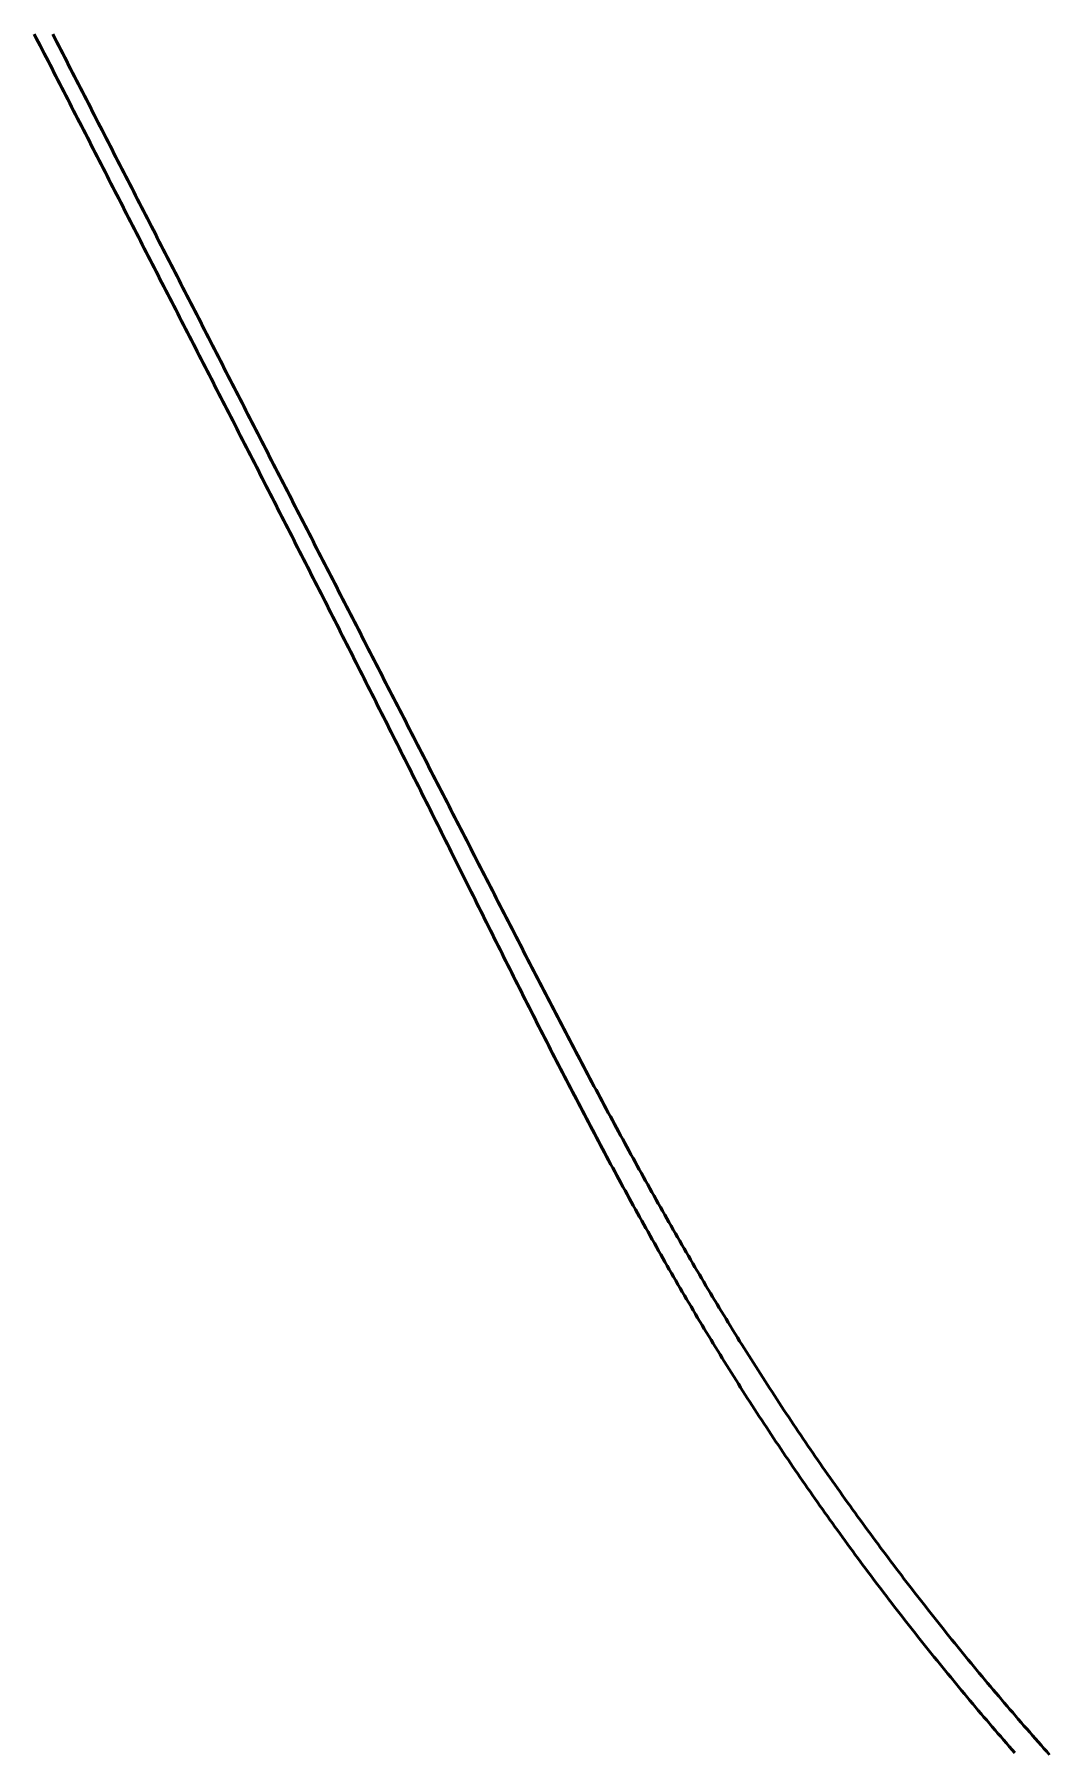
# Model space of a CAD drawing. Extents: x 2687065 to 2691361, y 1253360 to 1255888.
# Drawn here: x 2690954.4 to 2691189.5, y 1253757.3 to 1254154.8 of the extents above; entities that cross this region are included whole.
import ezdxf

# ---------------------------------------------------------------- set-up
doc = ezdxf.new("R2010")
doc.units = 0
doc.header["$MEASUREMENT"] = 0
doc.layers.add('BS-TR-A-Gleisstrang-LinieGeometrie', color=7, linetype='Continuous')
doc.layers.add('BS-TR-B-Gleisstrang-LinieGeometrie', color=7, linetype='Continuous')

msp = doc.modelspace()

# ---------------------------------------------------------------- linework, layer by layer
at = {"layer": 'BS-TR-A-Gleisstrang-LinieGeometrie', "color": 2, "lineweight": 50, "true_color": 0xffff00}
msp.add_polyline3d([(2690954.39, 1254154.85, 466.59), (2690954.85, 1254153.96, 466.6), (2690955.3, 1254153.07, 466.61), (2690955.3, 1254153.07, 466.61), (2690955.76, 1254152.19, 466.62), (2690956.21, 1254151.3, 466.63), (2690956.67, 1254150.41, 466.64), (2690957.12, 1254149.53, 466.65), (2690957.58, 1254148.64, 466.66), (2690958.03, 1254147.76, 466.68), (2690958.49, 1254146.87, 466.69), (2690958.94, 1254145.99, 466.7), (2690959.4, 1254145.1, 466.71), (2690959.85, 1254144.22, 466.72), (2690960.3, 1254143.33, 466.73), (2690960.76, 1254142.45, 466.74), (2690961.21, 1254141.56, 466.75), (2690961.67, 1254140.67, 466.76), (2690962.12, 1254139.79, 466.78), (2690962.58, 1254138.9, 466.79), (2690963.03, 1254138.02, 466.8), (2690963.49, 1254137.13, 466.81), (2690963.94, 1254136.25, 466.82), (2690964.4, 1254135.36, 466.83), (2690964.85, 1254134.48, 466.84), (2690965.31, 1254133.59, 466.85), (2690965.76, 1254132.71, 466.86), (2690966.22, 1254131.82, 466.87), (2690966.67, 1254130.93, 466.89), (2690967.13, 1254130.05, 466.9), (2690967.58, 1254129.16, 466.91), (2690968.03, 1254128.28, 466.92), (2690968.49, 1254127.39, 466.93), (2690968.94, 1254126.51, 466.94), (2690969.4, 1254125.62, 466.95), (2690969.85, 1254124.74, 466.96), (2690970.31, 1254123.85, 466.97), (2690970.76, 1254122.97, 466.99), (2690971.22, 1254122.08, 467), (2690971.67, 1254121.2, 467.01), (2690972.13, 1254120.31, 467.02), (2690972.58, 1254119.42, 467.03), (2690973.04, 1254118.54, 467.04), (2690973.49, 1254117.65, 467.05), (2690973.95, 1254116.77, 467.06), (2690974.4, 1254115.88, 467.07), (2690974.85, 1254115, 467.08), (2690975.31, 1254114.11, 467.1), (2690975.76, 1254113.23, 467.11), (2690976.22, 1254112.34, 467.12), (2690976.67, 1254111.46, 467.13), (2690977.13, 1254110.57, 467.14), (2690977.58, 1254109.68, 467.15), (2690978.04, 1254108.8, 467.16), (2690978.49, 1254107.91, 467.17), (2690978.95, 1254107.03, 467.18), (2690979.4, 1254106.14, 467.2), (2690979.86, 1254105.26, 467.21), (2690980.31, 1254104.37, 467.22), (2690980.77, 1254103.49, 467.23), (2690981.22, 1254102.6, 467.24), (2690981.68, 1254101.72, 467.25), (2690982.13, 1254100.83, 467.26), (2690982.58, 1254099.94, 467.27), (2690983.04, 1254099.06, 467.28), (2690983.49, 1254098.17, 467.29), (2690983.95, 1254097.29, 467.31), (2690984.4, 1254096.4, 467.32), (2690984.86, 1254095.52, 467.33), (2690985.31, 1254094.63, 467.34), (2690985.77, 1254093.75, 467.35), (2690986.22, 1254092.86, 467.36), (2690986.68, 1254091.98, 467.37), (2690987.13, 1254091.09, 467.38), (2690987.59, 1254090.2, 467.39), (2690988.04, 1254089.32, 467.4), (2690988.5, 1254088.43, 467.42), (2690988.95, 1254087.55, 467.43), (2690989.41, 1254086.66, 467.44), (2690989.86, 1254085.78, 467.45), (2690990.31, 1254084.89, 467.46), (2690990.77, 1254084.01, 467.47), (2690991.22, 1254083.12, 467.48), (2690991.68, 1254082.24, 467.49), (2690992.13, 1254081.35, 467.5), (2690992.59, 1254080.46, 467.51), (2690993.04, 1254079.58, 467.52), (2690993.5, 1254078.69, 467.53), (2690993.95, 1254077.81, 467.54), (2690994.41, 1254076.92, 467.55), (2690994.86, 1254076.04, 467.56), (2690995.32, 1254075.15, 467.57), (2690995.77, 1254074.27, 467.58), (2690996.23, 1254073.38, 467.59), (2690996.68, 1254072.5, 467.6), (2690996.68, 1254072.5, 467.6), (2690997.14, 1254071.61, 467.61), (2690997.59, 1254070.72, 467.62), (2690998.05, 1254069.83, 467.62), (2690998.51, 1254068.94, 467.63), (2690998.96, 1254068.05, 467.64), (2690999.42, 1254067.16, 467.65), (2690999.88, 1254066.27, 467.66), (2691000.33, 1254065.38, 467.67), (2691000.79, 1254064.49, 467.68), (2691001.25, 1254063.6, 467.69), (2691001.7, 1254062.71, 467.7), (2691002.16, 1254061.82, 467.71), (2691002.62, 1254060.93, 467.72), (2691003.07, 1254060.04, 467.73), (2691003.53, 1254059.15, 467.74), (2691003.99, 1254058.26, 467.75), (2691004.44, 1254057.37, 467.76), (2691004.9, 1254056.48, 467.77), (2691005.36, 1254055.59, 467.78), (2691005.81, 1254054.7, 467.79), (2691006.27, 1254053.81, 467.8), (2691006.72, 1254052.92, 467.81), (2691007.18, 1254052.03, 467.82), (2691007.64, 1254051.14, 467.83), (2691008.09, 1254050.25, 467.84), (2691008.09, 1254050.25, 467.84), (2691008.55, 1254049.36, 467.85), (2691009, 1254048.47, 467.86), (2691009.46, 1254047.58, 467.87), (2691009.91, 1254046.69, 467.88), (2691010.37, 1254045.8, 467.89), (2691010.82, 1254044.91, 467.9), (2691011.28, 1254044.02, 467.91), (2691011.73, 1254043.13, 467.92), (2691012.19, 1254042.24, 467.93), (2691012.64, 1254041.35, 467.94), (2691013.09, 1254040.46, 467.95), (2691013.55, 1254039.57, 467.96), (2691014, 1254038.68, 467.97), (2691014.46, 1254037.79, 467.98), (2691014.91, 1254036.9, 467.99), (2691015.37, 1254036.01, 468), (2691015.82, 1254035.12, 468.01), (2691016.27, 1254034.23, 468.02), (2691016.73, 1254033.34, 468.03), (2691017.18, 1254032.45, 468.04), (2691017.63, 1254031.56, 468.05), (2691018.09, 1254030.67, 468.06), (2691018.54, 1254029.78, 468.07), (2691018.99, 1254028.89, 468.08), (2691019.45, 1254028, 468.09), (2691019.9, 1254027.11, 468.1), (2691020.35, 1254026.22, 468.1), (2691020.81, 1254025.33, 468.11), (2691021.26, 1254024.44, 468.12), (2691021.71, 1254023.55, 468.13), (2691022.17, 1254022.65, 468.14), (2691022.62, 1254021.76, 468.15), (2691023.07, 1254020.87, 468.16), (2691023.52, 1254019.98, 468.17), (2691023.98, 1254019.09, 468.18), (2691024.43, 1254018.2, 468.19), (2691024.88, 1254017.31, 468.2), (2691025.33, 1254016.42, 468.21), (2691025.78, 1254015.52, 468.22), (2691026.24, 1254014.63, 468.23), (2691026.69, 1254013.74, 468.24), (2691027.14, 1254012.85, 468.25), (2691027.59, 1254011.96, 468.26), (2691028.04, 1254011.07, 468.27), (2691028.49, 1254010.18, 468.28), (2691028.95, 1254009.28, 468.29), (2691029.4, 1254008.39, 468.3), (2691029.85, 1254007.5, 468.31), (2691030.3, 1254006.61, 468.32), (2691030.75, 1254005.72, 468.33), (2691031.2, 1254004.83, 468.34), (2691031.65, 1254003.93, 468.36), (2691032.1, 1254003.04, 468.37), (2691032.55, 1254002.15, 468.38), (2691033, 1254001.26, 468.39), (2691033.45, 1254000.37, 468.4), (2691033.9, 1253999.47, 468.41), (2691034.35, 1253998.58, 468.42), (2691034.8, 1253997.69, 468.43), (2691035.25, 1253996.8, 468.44), (2691035.71, 1253995.9, 468.46), (2691036.15, 1253995.01, 468.47), (2691036.6, 1253994.12, 468.48), (2691037.05, 1253993.23, 468.49), (2691037.5, 1253992.33, 468.5), (2691037.95, 1253991.44, 468.51), (2691038.4, 1253990.55, 468.52), (2691038.85, 1253989.66, 468.53), (2691039.3, 1253988.76, 468.54), (2691039.75, 1253987.87, 468.55), (2691040.2, 1253986.98, 468.57), (2691040.65, 1253986.09, 468.58), (2691041.1, 1253985.19, 468.59), (2691041.55, 1253984.3, 468.6), (2691042, 1253983.41, 468.61), (2691042.44, 1253982.51, 468.62), (2691042.89, 1253981.62, 468.63), (2691043.34, 1253980.73, 468.64), (2691043.79, 1253979.84, 468.65), (2691044.24, 1253978.94, 468.67), (2691044.69, 1253978.05, 468.68), (2691045.13, 1253977.16, 468.69), (2691045.58, 1253976.26, 468.7), (2691046.03, 1253975.37, 468.71), (2691046.48, 1253974.48, 468.72), (2691046.93, 1253973.58, 468.73), (2691047.37, 1253972.69, 468.74), (2691047.82, 1253971.8, 468.75), (2691048.27, 1253970.9, 468.77), (2691048.72, 1253970.01, 468.78), (2691049.16, 1253969.11, 468.79), (2691049.61, 1253968.22, 468.8), (2691050.06, 1253967.33, 468.81), (2691050.51, 1253966.43, 468.82), (2691050.95, 1253965.54, 468.84), (2691051.4, 1253964.65, 468.85), (2691051.4, 1253964.65, 468.85), (2691051.86, 1253963.71, 468.86), (2691052.33, 1253962.78, 468.87), (2691052.79, 1253961.85, 468.89), (2691053.26, 1253960.92, 468.9), (2691053.72, 1253959.99, 468.91), (2691054.19, 1253959.06, 468.93), (2691054.65, 1253958.13, 468.94), (2691055.12, 1253957.2, 468.95), (2691055.12, 1253957.2, 468.95), (2691055.56, 1253956.31, 468.97), (2691056.01, 1253955.42, 468.98), (2691056.46, 1253954.52, 469), (2691056.9, 1253953.63, 469.01), (2691057.35, 1253952.74, 469.02), (2691057.79, 1253951.85, 469.04), (2691058.24, 1253950.95, 469.05), (2691058.68, 1253950.06, 469.07), (2691059.13, 1253949.17, 469.08), (2691059.58, 1253948.28, 469.09), (2691060.02, 1253947.39, 469.11), (2691060.47, 1253946.49, 469.12), (2691060.92, 1253945.6, 469.14), (2691061.36, 1253944.71, 469.15), (2691061.81, 1253943.82, 469.17), (2691062.26, 1253942.93, 469.19), (2691062.7, 1253942.04, 469.2), (2691063.15, 1253941.14, 469.22), (2691063.6, 1253940.25, 469.23), (2691064.04, 1253939.36, 469.25), (2691064.49, 1253938.47, 469.26), (2691064.94, 1253937.58, 469.28), (2691065.39, 1253936.69, 469.29), (2691065.84, 1253935.8, 469.31), (2691066.29, 1253934.91, 469.32), (2691066.73, 1253934.02, 469.34), (2691067.18, 1253933.13, 469.36), (2691067.63, 1253932.24, 469.37), (2691068.08, 1253931.35, 469.39), (2691068.53, 1253930.46, 469.4), (2691068.98, 1253929.57, 469.42), (2691069.44, 1253928.68, 469.43), (2691069.89, 1253927.79, 469.45), (2691070.34, 1253926.9, 469.46), (2691070.79, 1253926.01, 469.48), (2691071.24, 1253925.12, 469.49), (2691071.69, 1253924.23, 469.51), (2691072.15, 1253923.34, 469.53), (2691072.6, 1253922.45, 469.54), (2691073.06, 1253921.57, 469.56), (2691073.51, 1253920.68, 469.57), (2691073.96, 1253919.79, 469.59), (2691074.42, 1253918.9, 469.6), (2691074.88, 1253918.02, 469.62), (2691075.33, 1253917.13, 469.63), (2691075.79, 1253916.24, 469.65), (2691076.24, 1253915.36, 469.66), (2691076.7, 1253914.47, 469.68), (2691077.16, 1253913.58, 469.7), (2691077.62, 1253912.7, 469.71), (2691078.08, 1253911.81, 469.73), (2691078.54, 1253910.93, 469.74), (2691079, 1253910.04, 469.76), (2691079.46, 1253909.16, 469.77), (2691079.92, 1253908.27, 469.79), (2691080.38, 1253907.39, 469.8), (2691080.84, 1253906.51, 469.82), (2691081.31, 1253905.62, 469.83), (2691081.77, 1253904.74, 469.85), (2691082.24, 1253903.86, 469.87), (2691082.7, 1253902.98, 469.88), (2691083.17, 1253902.09, 469.9), (2691083.63, 1253901.21, 469.91), (2691084.1, 1253900.33, 469.93), (2691084.57, 1253899.45, 469.94), (2691085.04, 1253898.57, 469.96), (2691085.5, 1253897.69, 469.97), (2691085.97, 1253896.81, 469.99), (2691086.44, 1253895.93, 470), (2691086.92, 1253895.05, 470.02), (2691087.39, 1253894.17, 470.04), (2691087.86, 1253893.29, 470.05), (2691088.33, 1253892.42, 470.07), (2691088.81, 1253891.54, 470.08), (2691089.28, 1253890.66, 470.1), (2691089.76, 1253889.79, 470.11), (2691090.23, 1253888.91, 470.13), (2691090.71, 1253888.03, 470.14), (2691091.19, 1253887.16, 470.16), (2691091.67, 1253886.28, 470.17), (2691092.15, 1253885.41, 470.19), (2691092.63, 1253884.54, 470.21), (2691093.11, 1253883.66, 470.22), (2691093.59, 1253882.79, 470.24), (2691094.08, 1253881.92, 470.25), (2691094.56, 1253881.04, 470.27), (2691095.05, 1253880.17, 470.28), (2691095.53, 1253879.3, 470.3), (2691096.02, 1253878.43, 470.31), (2691096.51, 1253877.56, 470.33), (2691097, 1253876.69, 470.34), (2691097.48, 1253875.82, 470.36), (2691097.98, 1253874.95, 470.38), (2691098.47, 1253874.09, 470.39), (2691098.96, 1253873.22, 470.41), (2691099.45, 1253872.35, 470.42), (2691099.95, 1253871.49, 470.44), (2691100.44, 1253870.62, 470.45), (2691100.94, 1253869.76, 470.47), (2691101.44, 1253868.89, 470.48), (2691101.94, 1253868.03, 470.5), (2691102.44, 1253867.17, 470.51), (2691102.94, 1253866.3, 470.53), (2691103.44, 1253865.44, 470.55), (2691103.94, 1253864.58, 470.56), (2691104.44, 1253863.72, 470.58), (2691104.95, 1253862.86, 470.59), (2691105.46, 1253862, 470.61), (2691105.96, 1253861.14, 470.62), (2691106.47, 1253860.28, 470.64), (2691106.98, 1253859.43, 470.65), (2691107.49, 1253858.57, 470.67), (2691108, 1253857.71, 470.69), (2691108.52, 1253856.86, 470.7), (2691109.03, 1253856, 470.72), (2691109.54, 1253855.15, 470.73), (2691110.06, 1253854.3, 470.75), (2691110.58, 1253853.44, 470.76), (2691111.1, 1253852.59, 470.78), (2691111.62, 1253851.74, 470.79), (2691112.14, 1253850.89, 470.81), (2691112.66, 1253850.04, 470.82), (2691112.66, 1253850.04, 470.82), (2691113.19, 1253849.19, 470.84), (2691113.71, 1253848.34, 470.86), (2691114.24, 1253847.49, 470.87), (2691114.77, 1253846.64, 470.89), (2691115.3, 1253845.8, 470.9), (2691115.83, 1253844.95, 470.92), (2691116.36, 1253844.1, 470.93), (2691116.89, 1253843.26, 470.95), (2691117.43, 1253842.42, 470.96), (2691117.96, 1253841.57, 470.98), (2691118.5, 1253840.73, 470.99), (2691119.04, 1253839.89, 471.01), (2691119.58, 1253839.05, 471.02), (2691120.12, 1253838.21, 471.04), (2691120.66, 1253837.37, 471.05), (2691121.2, 1253836.53, 471.07), (2691121.75, 1253835.69, 471.08), (2691122.29, 1253834.85, 471.09), (2691122.84, 1253834.02, 471.11), (2691123.39, 1253833.18, 471.12), (2691123.94, 1253832.35, 471.13), (2691124.49, 1253831.51, 471.15), (2691125.04, 1253830.68, 471.16), (2691125.59, 1253829.85, 471.17), (2691126.15, 1253829.02, 471.19), (2691126.7, 1253828.19, 471.2), (2691127.26, 1253827.36, 471.21), (2691127.82, 1253826.53, 471.23), (2691128.38, 1253825.7, 471.24), (2691128.94, 1253824.87, 471.25), (2691129.5, 1253824.05, 471.26), (2691130.06, 1253823.22, 471.27), (2691130.62, 1253822.4, 471.29), (2691131.19, 1253821.57, 471.3), (2691131.75, 1253820.75, 471.31), (2691132.32, 1253819.93, 471.32), (2691132.89, 1253819.1, 471.33), (2691133.46, 1253818.28, 471.34), (2691134.03, 1253817.46, 471.36), (2691134.6, 1253816.64, 471.37), (2691135.18, 1253815.83, 471.38), (2691135.75, 1253815.01, 471.39), (2691136.33, 1253814.19, 471.4), (2691136.9, 1253813.38, 471.41), (2691137.48, 1253812.56, 471.42), (2691138.06, 1253811.75, 471.43), (2691138.64, 1253810.94, 471.44), (2691139.22, 1253810.12, 471.45), (2691139.81, 1253809.31, 471.46), (2691140.39, 1253808.5, 471.47), (2691140.98, 1253807.69, 471.49), (2691141.56, 1253806.88, 471.5), (2691142.15, 1253806.07, 471.51), (2691142.74, 1253805.27, 471.52), (2691143.33, 1253804.46, 471.53), (2691143.92, 1253803.66, 471.54), (2691144.51, 1253802.85, 471.55), (2691145.11, 1253802.05, 471.56), (2691145.7, 1253801.24, 471.57), (2691146.3, 1253800.44, 471.58), (2691146.89, 1253799.64, 471.59), (2691147.49, 1253798.84, 471.6), (2691148.09, 1253798.04, 471.61), (2691148.69, 1253797.24, 471.63), (2691149.29, 1253796.45, 471.64), (2691149.9, 1253795.65, 471.65), (2691150.5, 1253794.85, 471.66), (2691151.1, 1253794.06, 471.67), (2691151.71, 1253793.26, 471.68), (2691152.32, 1253792.47, 471.69), (2691152.93, 1253791.68, 471.7), (2691153.54, 1253790.89, 471.71), (2691154.15, 1253790.1, 471.72), (2691154.76, 1253789.31, 471.73), (2691155.37, 1253788.52, 471.74), (2691155.99, 1253787.73, 471.75), (2691156.6, 1253786.94, 471.77), (2691157.22, 1253786.16, 471.78), (2691157.84, 1253785.37, 471.79), (2691158.46, 1253784.59, 471.8), (2691159.08, 1253783.8, 471.81), (2691159.7, 1253783.02, 471.82), (2691160.32, 1253782.24, 471.83), (2691160.94, 1253781.46, 471.84), (2691161.57, 1253780.68, 471.85), (2691162.2, 1253779.9, 471.86), (2691162.82, 1253779.12, 471.87), (2691163.45, 1253778.35, 471.88), (2691164.08, 1253777.57, 471.9), (2691164.71, 1253776.8, 471.91), (2691165.34, 1253776.02, 471.92), (2691165.97, 1253775.25, 471.93), (2691166.61, 1253774.48, 471.94), (2691167.24, 1253773.7, 471.95), (2691167.88, 1253772.93, 471.96), (2691168.52, 1253772.16, 471.97), (2691169.15, 1253771.4, 471.98), (2691169.79, 1253770.63, 471.99), (2691170.43, 1253769.86, 472), (2691171.08, 1253769.1, 472.01), (2691171.72, 1253768.33, 472.02), (2691172.36, 1253767.57, 472.04), (2691173.01, 1253766.8, 472.05), (2691173.65, 1253766.04, 472.06), (2691174.3, 1253765.28, 472.07), (2691174.95, 1253764.52, 472.08), (2691175.6, 1253763.76, 472.09), (2691176.25, 1253763, 472.1), (2691176.9, 1253762.25, 472.11), (2691177.55, 1253761.49, 472.12), (2691178.21, 1253760.73, 472.13), (2691178.86, 1253759.98, 472.14), (2691179.52, 1253759.23, 472.15), (2691180.18, 1253758.47, 472.16), (2691180.83, 1253757.72, 472.18), (2691181.49, 1253756.97, 472.19)], dxfattribs=at)
at = {"layer": 'BS-TR-B-Gleisstrang-LinieGeometrie', "color": 18, "lineweight": 50, "true_color": 0x000000}
msp.add_polyline3d([(2690958.68, 1254154.81, 466.61), (2690959.14, 1254153.92, 466.62), (2690959.6, 1254153.03, 466.63), (2690960.05, 1254152.14, 466.64), (2690960.51, 1254151.25, 466.65), (2690960.97, 1254150.36, 466.66), (2690961.42, 1254149.47, 466.68), (2690961.88, 1254148.58, 466.69), (2690962.34, 1254147.7, 466.7), (2690962.79, 1254146.81, 466.71), (2690963.25, 1254145.92, 466.72), (2690963.7, 1254145.03, 466.73), (2690964.16, 1254144.14, 466.74), (2690964.62, 1254143.25, 466.75), (2690965.07, 1254142.36, 466.76), (2690965.53, 1254141.47, 466.78), (2690965.99, 1254140.59, 466.79), (2690966.44, 1254139.7, 466.8), (2690966.9, 1254138.81, 466.81), (2690967.36, 1254137.92, 466.82), (2690967.81, 1254137.03, 466.83), (2690968.27, 1254136.14, 466.84), (2690968.73, 1254135.25, 466.85), (2690969.18, 1254134.36, 466.86), (2690969.64, 1254133.47, 466.88), (2690970.09, 1254132.59, 466.89), (2690970.55, 1254131.7, 466.9), (2690971.01, 1254130.81, 466.91), (2690971.46, 1254129.92, 466.92), (2690971.92, 1254129.03, 466.93), (2690972.38, 1254128.14, 466.94), (2690972.83, 1254127.25, 466.95), (2690973.29, 1254126.36, 466.96), (2690973.75, 1254125.48, 466.98), (2690974.2, 1254124.59, 466.99), (2690974.66, 1254123.7, 467), (2690975.12, 1254122.81, 467.01), (2690975.57, 1254121.92, 467.02), (2690976.03, 1254121.03, 467.03), (2690976.48, 1254120.14, 467.04), (2690976.94, 1254119.25, 467.05), (2690977.4, 1254118.36, 467.06), (2690977.85, 1254117.48, 467.08), (2690978.31, 1254116.59, 467.09), (2690978.77, 1254115.7, 467.1), (2690979.22, 1254114.81, 467.11), (2690979.68, 1254113.92, 467.12), (2690980.14, 1254113.03, 467.13), (2690980.59, 1254112.14, 467.14), (2690981.05, 1254111.25, 467.15), (2690981.51, 1254110.36, 467.16), (2690981.96, 1254109.48, 467.18), (2690982.42, 1254108.59, 467.19), (2690982.87, 1254107.7, 467.2), (2690983.33, 1254106.81, 467.21), (2690983.79, 1254105.92, 467.22), (2690984.24, 1254105.03, 467.23), (2690984.7, 1254104.14, 467.24), (2690985.16, 1254103.25, 467.25), (2690985.61, 1254102.37, 467.26), (2690986.07, 1254101.48, 467.27), (2690986.53, 1254100.59, 467.29), (2690986.98, 1254099.7, 467.3), (2690987.44, 1254098.81, 467.31), (2690987.9, 1254097.92, 467.32), (2690988.35, 1254097.03, 467.33), (2690988.81, 1254096.14, 467.34), (2690989.26, 1254095.25, 467.35), (2690989.72, 1254094.37, 467.36), (2690990.18, 1254093.48, 467.37), (2690990.63, 1254092.59, 467.39), (2690991.09, 1254091.7, 467.4), (2690991.55, 1254090.81, 467.41), (2690992, 1254089.92, 467.42), (2690992.46, 1254089.03, 467.43), (2690992.92, 1254088.14, 467.44), (2690993.37, 1254087.26, 467.45), (2690993.83, 1254086.37, 467.46), (2690994.29, 1254085.48, 467.47), (2690994.74, 1254084.59, 467.48), (2690995.2, 1254083.7, 467.49), (2690995.65, 1254082.81, 467.5), (2690996.11, 1254081.92, 467.51), (2690996.57, 1254081.03, 467.52), (2690997.02, 1254080.14, 467.53), (2690997.48, 1254079.26, 467.54), (2690997.94, 1254078.37, 467.55), (2690998.39, 1254077.48, 467.56), (2690998.85, 1254076.59, 467.57), (2690999.31, 1254075.7, 467.58), (2690999.76, 1254074.81, 467.59), (2691000.22, 1254073.92, 467.6), (2691000.68, 1254073.03, 467.61), (2691001.13, 1254072.15, 467.62), (2691001.59, 1254071.26, 467.63), (2691002.04, 1254070.37, 467.64), (2691002.5, 1254069.48, 467.65), (2691002.96, 1254068.59, 467.66), (2691003.41, 1254067.7, 467.67), (2691003.87, 1254066.81, 467.68), (2691004.33, 1254065.92, 467.69), (2691004.78, 1254065.03, 467.7), (2691005.24, 1254064.15, 467.71), (2691005.7, 1254063.26, 467.72), (2691006.15, 1254062.37, 467.73), (2691006.61, 1254061.48, 467.74), (2691007.07, 1254060.59, 467.75), (2691007.52, 1254059.7, 467.76), (2691007.98, 1254058.81, 467.77), (2691008.43, 1254057.92, 467.78), (2691008.89, 1254057.03, 467.78), (2691009.35, 1254056.15, 467.79), (2691009.8, 1254055.26, 467.8), (2691010.26, 1254054.37, 467.81), (2691010.72, 1254053.48, 467.82), (2691011.17, 1254052.59, 467.83), (2691011.63, 1254051.7, 467.84), (2691012.09, 1254050.81, 467.85), (2691012.54, 1254049.92, 467.86), (2691013, 1254049.04, 467.87), (2691013.46, 1254048.15, 467.88), (2691013.91, 1254047.26, 467.89), (2691014.37, 1254046.37, 467.9), (2691014.83, 1254045.48, 467.91), (2691015.28, 1254044.59, 467.92), (2691015.74, 1254043.7, 467.93), (2691016.19, 1254042.81, 467.94), (2691016.65, 1254041.92, 467.95), (2691017.11, 1254041.04, 467.96), (2691017.56, 1254040.15, 467.97), (2691018.02, 1254039.26, 467.98), (2691018.48, 1254038.37, 467.99), (2691018.93, 1254037.48, 468), (2691019.39, 1254036.59, 468.01), (2691019.85, 1254035.7, 468.02), (2691020.3, 1254034.81, 468.03), (2691020.76, 1254033.93, 468.04), (2691021.22, 1254033.04, 468.05), (2691021.67, 1254032.15, 468.06), (2691022.13, 1254031.26, 468.07), (2691022.58, 1254030.37, 468.08), (2691023.04, 1254029.48, 468.09), (2691023.5, 1254028.59, 468.1), (2691023.95, 1254027.7, 468.11), (2691024.41, 1254026.81, 468.12), (2691024.87, 1254025.93, 468.13), (2691025.32, 1254025.04, 468.14), (2691025.78, 1254024.15, 468.15), (2691026.24, 1254023.26, 468.16), (2691026.69, 1254022.37, 468.17), (2691027.15, 1254021.48, 468.18), (2691027.61, 1254020.59, 468.19), (2691028.06, 1254019.7, 468.2), (2691028.52, 1254018.82, 468.21), (2691028.97, 1254017.93, 468.22), (2691029.43, 1254017.04, 468.23), (2691029.89, 1254016.15, 468.24), (2691030.34, 1254015.26, 468.25), (2691030.8, 1254014.37, 468.25), (2691031.26, 1254013.48, 468.26), (2691031.71, 1254012.59, 468.27), (2691032.17, 1254011.7, 468.28), (2691032.63, 1254010.82, 468.29), (2691033.08, 1254009.93, 468.3), (2691033.54, 1254009.04, 468.31), (2691034, 1254008.15, 468.33), (2691034.45, 1254007.26, 468.34), (2691034.91, 1254006.37, 468.35), (2691035.36, 1254005.48, 468.36), (2691035.82, 1254004.59, 468.37), (2691036.28, 1254003.7, 468.38), (2691036.73, 1254002.82, 468.39), (2691037.19, 1254001.93, 468.4), (2691037.65, 1254001.04, 468.41), (2691038.1, 1254000.15, 468.43), (2691038.56, 1253999.26, 468.44), (2691039.02, 1253998.37, 468.45), (2691039.47, 1253997.48, 468.46), (2691039.93, 1253996.59, 468.47), (2691040.39, 1253995.71, 468.48), (2691040.84, 1253994.82, 468.49), (2691041.3, 1253993.93, 468.5), (2691041.75, 1253993.04, 468.51), (2691042.21, 1253992.15, 468.53), (2691042.67, 1253991.26, 468.54), (2691043.12, 1253990.37, 468.55), (2691043.58, 1253989.48, 468.56), (2691044.04, 1253988.59, 468.57), (2691044.49, 1253987.71, 468.58), (2691044.95, 1253986.82, 468.59), (2691045.41, 1253985.93, 468.6), (2691045.86, 1253985.04, 468.61), (2691046.32, 1253984.15, 468.62), (2691046.78, 1253983.26, 468.64), (2691047.23, 1253982.37, 468.65), (2691047.69, 1253981.48, 468.66), (2691048.14, 1253980.6, 468.67), (2691048.6, 1253979.71, 468.68), (2691049.06, 1253978.82, 468.69), (2691049.51, 1253977.93, 468.7), (2691049.97, 1253977.04, 468.71), (2691050.43, 1253976.15, 468.72), (2691050.88, 1253975.26, 468.74), (2691051.34, 1253974.37, 468.75), (2691051.8, 1253973.48, 468.76), (2691052.25, 1253972.6, 468.77), (2691052.71, 1253971.71, 468.78), (2691053.17, 1253970.82, 468.79), (2691053.62, 1253969.93, 468.8), (2691054.08, 1253969.04, 468.81), (2691054.53, 1253968.15, 468.82), (2691054.99, 1253967.26, 468.84), (2691055.45, 1253966.37, 468.85), (2691055.9, 1253965.48, 468.86), (2691056.36, 1253964.6, 468.87), (2691056.82, 1253963.71, 468.88), (2691057.27, 1253962.82, 468.89), (2691057.73, 1253961.93, 468.9), (2691058.19, 1253961.04, 468.91), (2691058.64, 1253960.15, 468.92), (2691059.1, 1253959.26, 468.94), (2691059.56, 1253958.37, 468.95), (2691060.01, 1253957.49, 468.96), (2691060.01, 1253957.49, 468.96), (2691060.47, 1253956.6, 468.97), (2691060.93, 1253955.71, 468.98), (2691061.38, 1253954.82, 468.99), (2691061.84, 1253953.93, 469), (2691062.3, 1253953.04, 469.01), (2691062.75, 1253952.15, 469.02), (2691063.21, 1253951.26, 469.04), (2691063.67, 1253950.37, 469.05), (2691064.12, 1253949.48, 469.06), (2691064.58, 1253948.59, 469.07), (2691065.04, 1253947.7, 469.08), (2691065.5, 1253946.81, 469.09), (2691065.95, 1253945.92, 469.1), (2691066.41, 1253945.03, 469.11), (2691066.87, 1253944.15, 469.12), (2691067.33, 1253943.26, 469.14), (2691067.79, 1253942.37, 469.15), (2691068.24, 1253941.48, 469.16), (2691068.7, 1253940.59, 469.17), (2691069.16, 1253939.7, 469.18), (2691069.62, 1253938.81, 469.19), (2691070.08, 1253937.92, 469.2), (2691070.54, 1253937.04, 469.21), (2691071, 1253936.15, 469.22), (2691071.46, 1253935.26, 469.24), (2691071.92, 1253934.37, 469.25), (2691072.38, 1253933.48, 469.26), (2691072.84, 1253932.6, 469.27), (2691073.3, 1253931.71, 469.28), (2691073.76, 1253930.82, 469.29), (2691074.22, 1253929.94, 469.3), (2691074.69, 1253929.05, 469.31), (2691075.15, 1253928.16, 469.32), (2691075.61, 1253927.28, 469.34), (2691076.07, 1253926.39, 469.35), (2691076.54, 1253925.5, 469.36), (2691077, 1253924.62, 469.37), (2691077.46, 1253923.73, 469.38), (2691077.93, 1253922.85, 469.39), (2691078.39, 1253921.96, 469.4), (2691078.86, 1253921.07, 469.41), (2691079.32, 1253920.19, 469.42), (2691079.79, 1253919.3, 469.43), (2691080.26, 1253918.42, 469.45), (2691080.72, 1253917.54, 469.46), (2691081.19, 1253916.65, 469.47), (2691081.66, 1253915.77, 469.48), (2691082.13, 1253914.88, 469.49), (2691082.6, 1253914, 469.5), (2691083.06, 1253913.12, 469.51), (2691083.53, 1253912.24, 469.52), (2691084, 1253911.35, 469.53), (2691084.48, 1253910.47, 469.55), (2691084.95, 1253909.59, 469.56), (2691085.42, 1253908.71, 469.57), (2691085.89, 1253907.83, 469.58), (2691086.36, 1253906.95, 469.59), (2691086.84, 1253906.06, 469.6), (2691087.31, 1253905.18, 469.61), (2691087.79, 1253904.3, 469.62), (2691088.26, 1253903.42, 469.63), (2691088.74, 1253902.54, 469.65), (2691089.22, 1253901.67, 469.66), (2691089.69, 1253900.79, 469.67), (2691090.17, 1253899.91, 469.68), (2691090.65, 1253899.03, 469.69), (2691091.13, 1253898.15, 469.7), (2691091.61, 1253897.28, 469.71), (2691092.09, 1253896.4, 469.72), (2691092.57, 1253895.52, 469.73), (2691093.05, 1253894.65, 469.75), (2691093.53, 1253893.77, 469.76), (2691094.02, 1253892.89, 469.77), (2691094.5, 1253892.02, 469.78), (2691094.99, 1253891.15, 469.79), (2691095.47, 1253890.27, 469.8), (2691095.96, 1253889.4, 469.81), (2691096.45, 1253888.52, 469.82), (2691096.93, 1253887.65, 469.83), (2691097.42, 1253886.78, 469.85), (2691097.91, 1253885.91, 469.86), (2691098.4, 1253885.04, 469.87), (2691098.89, 1253884.16, 469.88), (2691099.39, 1253883.29, 469.89), (2691099.88, 1253882.42, 469.9), (2691100.37, 1253881.55, 469.91), (2691100.87, 1253880.69, 469.92), (2691101.36, 1253879.82, 469.93), (2691101.86, 1253878.95, 469.95), (2691102.36, 1253878.08, 469.96), (2691102.86, 1253877.21, 469.97), (2691103.35, 1253876.35, 469.98), (2691103.85, 1253875.48, 469.99), (2691104.36, 1253874.62, 470), (2691104.86, 1253873.75, 470.01), (2691105.36, 1253872.89, 470.02), (2691105.86, 1253872.02, 470.03), (2691106.37, 1253871.16, 470.05), (2691106.87, 1253870.3, 470.06), (2691107.38, 1253869.43, 470.07), (2691107.89, 1253868.57, 470.08), (2691108.4, 1253867.71, 470.09), (2691108.91, 1253866.85, 470.1), (2691109.42, 1253865.99, 470.11), (2691109.93, 1253865.13, 470.12), (2691110.44, 1253864.27, 470.14), (2691110.96, 1253863.42, 470.15), (2691111.47, 1253862.56, 470.16), (2691111.99, 1253861.7, 470.17), (2691112.5, 1253860.85, 470.18), (2691113.02, 1253859.99, 470.2), (2691113.54, 1253859.14, 470.21), (2691114.06, 1253858.28, 470.22), (2691114.58, 1253857.43, 470.23), (2691115.1, 1253856.58, 470.24), (2691115.63, 1253855.72, 470.26), (2691116.15, 1253854.87, 470.27), (2691116.68, 1253854.02, 470.28), (2691117.21, 1253853.17, 470.29), (2691117.73, 1253852.32, 470.31), (2691118.26, 1253851.48, 470.32), (2691118.79, 1253850.63, 470.33), (2691119.33, 1253849.78, 470.35), (2691119.86, 1253848.94, 470.36), (2691120.39, 1253848.09, 470.37), (2691120.39, 1253848.09, 470.37), (2691120.93, 1253847.25, 470.39), (2691121.46, 1253846.4, 470.4), (2691122, 1253845.56, 470.41), (2691122.54, 1253844.72, 470.42), (2691123.08, 1253843.88, 470.44), (2691123.62, 1253843.04, 470.45), (2691124.16, 1253842.2, 470.46), (2691124.7, 1253841.36, 470.48), (2691125.25, 1253840.52, 470.49), (2691125.79, 1253839.69, 470.5), (2691126.34, 1253838.85, 470.52), (2691126.89, 1253838.02, 470.53), (2691127.44, 1253837.18, 470.54), (2691127.99, 1253836.35, 470.55), (2691128.54, 1253835.52, 470.57), (2691129.09, 1253834.68, 470.58), (2691129.65, 1253833.85, 470.59), (2691130.2, 1253833.02, 470.61), (2691130.76, 1253832.19, 470.62), (2691131.32, 1253831.36, 470.63), (2691131.87, 1253830.54, 470.65), (2691132.43, 1253829.71, 470.66), (2691133, 1253828.88, 470.67), (2691133.56, 1253828.06, 470.68), (2691134.12, 1253827.23, 470.7), (2691134.69, 1253826.41, 470.71), (2691135.25, 1253825.59, 470.72), (2691135.82, 1253824.76, 470.74), (2691136.39, 1253823.94, 470.75), (2691136.96, 1253823.12, 470.76), (2691137.53, 1253822.3, 470.78), (2691138.1, 1253821.48, 470.79), (2691138.67, 1253820.66, 470.8), (2691139.25, 1253819.85, 470.81), (2691139.82, 1253819.03, 470.83), (2691140.4, 1253818.22, 470.84), (2691140.98, 1253817.4, 470.85), (2691141.55, 1253816.59, 470.86), (2691142.13, 1253815.77, 470.88), (2691142.72, 1253814.96, 470.89), (2691143.3, 1253814.15, 470.9), (2691143.88, 1253813.34, 470.91), (2691144.47, 1253812.53, 470.93), (2691145.05, 1253811.72, 470.94), (2691145.64, 1253810.91, 470.95), (2691146.23, 1253810.1, 470.96), (2691146.82, 1253809.3, 470.97), (2691147.41, 1253808.49, 470.99), (2691148, 1253807.69, 471), (2691148.59, 1253806.88, 471.01), (2691149.18, 1253806.08, 471.02), (2691149.78, 1253805.28, 471.03), (2691150.37, 1253804.48, 471.04), (2691150.97, 1253803.68, 471.05), (2691151.57, 1253802.88, 471.06), (2691152.17, 1253802.08, 471.08), (2691152.77, 1253801.28, 471.09), (2691153.37, 1253800.48, 471.1), (2691153.98, 1253799.69, 471.11), (2691154.58, 1253798.89, 471.12), (2691155.19, 1253798.1, 471.13), (2691155.79, 1253797.3, 471.14), (2691156.4, 1253796.51, 471.15), (2691157.01, 1253795.72, 471.16), (2691157.62, 1253794.93, 471.17), (2691158.23, 1253794.14, 471.19), (2691158.84, 1253793.35, 471.2), (2691159.45, 1253792.56, 471.21), (2691160.07, 1253791.77, 471.22), (2691160.68, 1253790.98, 471.23), (2691161.3, 1253790.2, 471.24), (2691161.92, 1253789.41, 471.25), (2691162.54, 1253788.63, 471.26), (2691163.16, 1253787.85, 471.27), (2691163.78, 1253787.06, 471.28), (2691164.4, 1253786.28, 471.3), (2691165.02, 1253785.5, 471.31), (2691165.65, 1253784.72, 471.32), (2691166.27, 1253783.94, 471.33), (2691166.9, 1253783.17, 471.34), (2691167.53, 1253782.39, 471.35), (2691168.16, 1253781.61, 471.36), (2691168.79, 1253780.84, 471.37), (2691169.42, 1253780.06, 471.38), (2691170.05, 1253779.29, 471.39), (2691170.69, 1253778.52, 471.41), (2691171.32, 1253777.75, 471.42), (2691171.96, 1253776.98, 471.43), (2691172.59, 1253776.21, 471.44), (2691173.23, 1253775.44, 471.45), (2691173.87, 1253774.67, 471.46), (2691174.51, 1253773.9, 471.47), (2691175.15, 1253773.14, 471.48), (2691175.79, 1253772.37, 471.49), (2691176.44, 1253771.61, 471.5), (2691177.08, 1253770.85, 471.52), (2691177.73, 1253770.08, 471.53), (2691178.37, 1253769.32, 471.54), (2691179.02, 1253768.56, 471.55), (2691179.67, 1253767.8, 471.56), (2691180.32, 1253767.04, 471.57), (2691180.97, 1253766.29, 471.58), (2691181.62, 1253765.53, 471.59), (2691182.27, 1253764.77, 471.6), (2691182.93, 1253764.02, 471.61), (2691183.58, 1253763.27, 471.63), (2691184.24, 1253762.51, 471.64), (2691184.9, 1253761.76, 471.65), (2691185.56, 1253761.01, 471.66), (2691186.22, 1253760.26, 471.67), (2691186.88, 1253759.51, 471.68), (2691187.54, 1253758.76, 471.69), (2691188.2, 1253758.02, 471.7), (2691188.87, 1253757.27, 471.71), (2691189.53, 1253756.52, 471.72)], dxfattribs=at)

doc.saveas('drawing.dxf')
